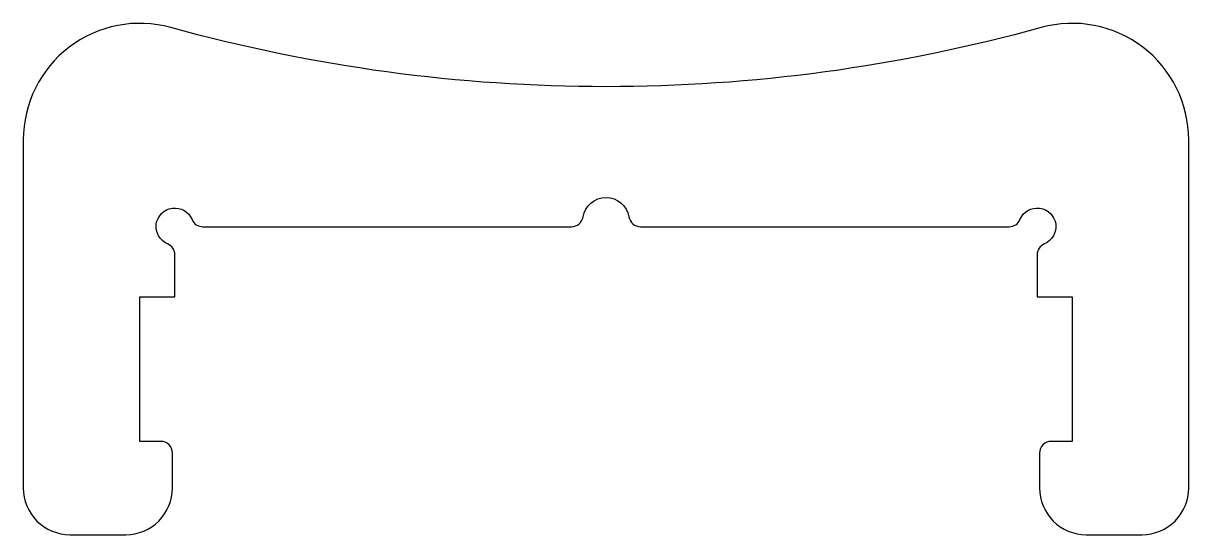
# Model space of a CAD drawing. Header units: millimetres. Extents: x -25 to 25, y -13.2 to 8.7.
import ezdxf

# ---------------------------------------------------------------- set-up
doc = ezdxf.new("R2010")
doc.units = ezdxf.units.MM

msp = doc.modelspace()

# ---------------------------------------------------------------- linework, layer by layer
msp.add_lwpolyline([(0.986, 0.417, 0.365977), (1.479, 0), (17.3, 0, 0.302776), (17.762, 0.308, -1.493222), (18.808, -0.738, 0.302776), (18.5, -1.2), (18.5, -3), (20, -3), (20, -9.2), (19.1, -9.2, 0.414214), (18.6, -9.7), (18.6, -11.2, 0.414214), (20.6, -13.2), (23, -13.2, 0.414214), (25, -11.2), (25, 3.716, 0.495676), (18.667, 8.535, -0.135792), (-18.667, 8.535, 0.495676), (-25, 3.716), (-25, -11.2, 0.414214), (-23, -13.2), (-20.6, -13.2, 0.414214), (-18.6, -11.2), (-18.6, -9.7, 0.414214), (-19.1, -9.2), (-20, -9.2), (-20, -3), (-18.5, -3), (-18.5, -1.2, 0.302776), (-18.808, -0.738, -1.493222), (-17.762, 0.308, 0.302776), (-17.3, 0), (-1.479, 0, 0.365977), (-0.986, 0.417, -0.845154)], format="xyb", close=True)

doc.saveas('drawing.dxf')
